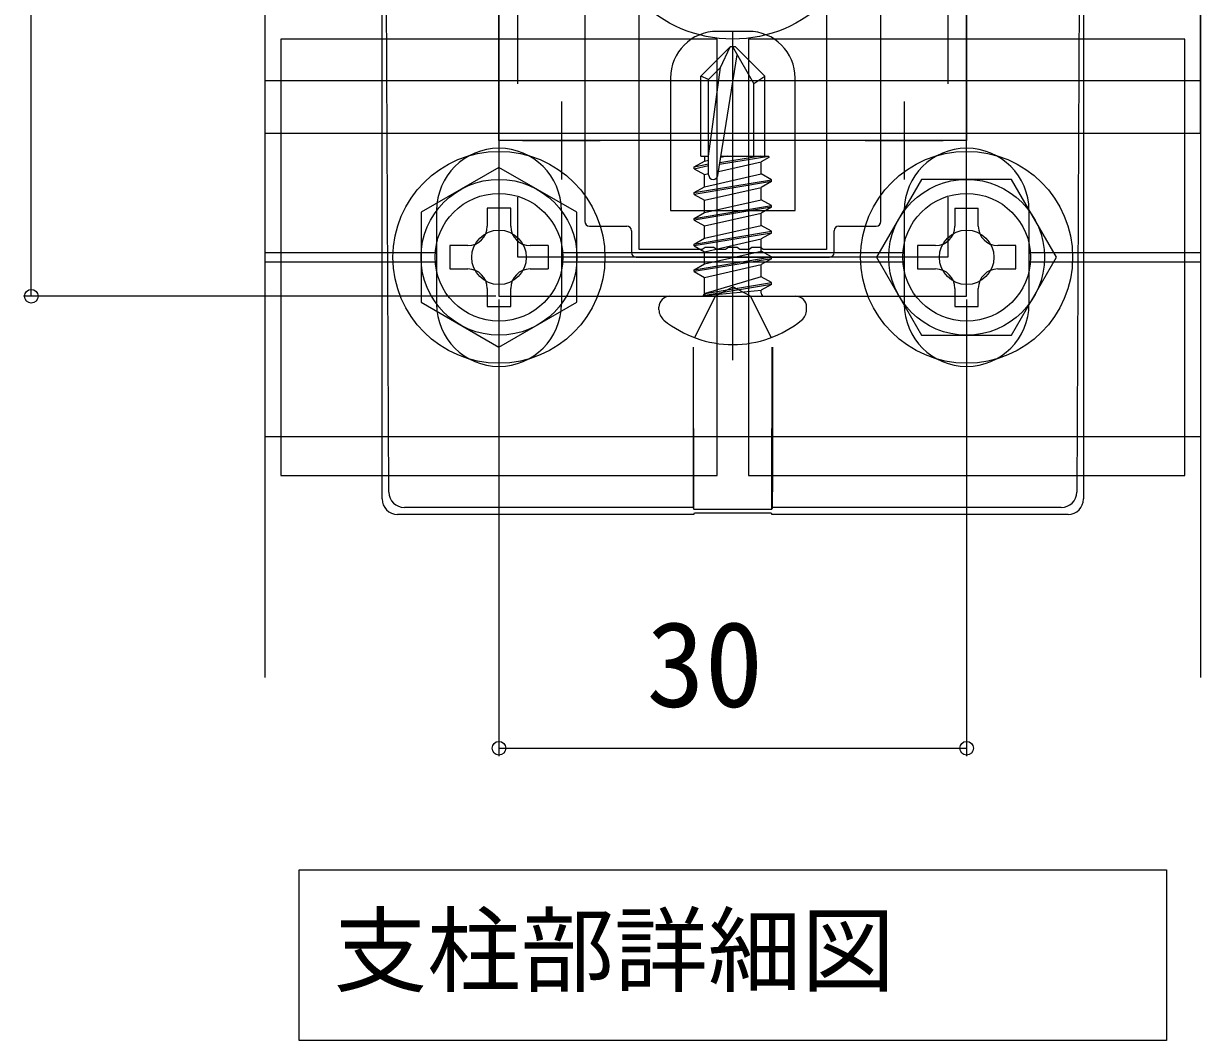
# Model space of a CAD drawing. Units: millimetres, scale not verified. Extents: x -875 to 875, y -1300 to 1294.
# Drawn here: x 381.4 to 532.4, y -28.8 to 101.7 of the extents above; entities that cross this region are included whole.
import ezdxf
from ezdxf.enums import TextEntityAlignment as Align

# ---------------------------------------------------------------- set-up
doc = ezdxf.new("R2010")
doc.units = ezdxf.units.MM
doc.header["$LTSCALE"] = 8
for name, color, linetype in [('0-1_USER1', 3, 'Continuous'), ('0-2_YKK_11', 7, 'Continuous'), ('0-4_YKK_13', 4, 'Continuous'), ('0-5_YKK_D', 6, 'Continuous')]:
    doc.layers.add(name, color=color, linetype=linetype)
doc.styles.add('ＭＳ ゴシック', font='')
doc.styles.get('ＭＳ ゴシック').set_extended_font_data('MS Gothic')

msp = doc.modelspace()

# ---------------------------------------------------------------- linework, layer by layer
at = {"layer": '0-1_USER1'}
msp.add_lwpolyline([(416.708, -20.918), (416.708, -6.918), (528.016, -6.918), (528.016, -28.8), (416.708, -28.8)], close=True, dxfattribs=at)
at = {"layer": '0-2_YKK_11'}
for p, q in [((450.362, 91.707), (450.362, 81.707)), ((494.362, 91.707), (494.362, 81.707)), ((445.362, 86.707), (455.362, 86.707)), ((489.362, 86.707), (499.362, 86.707))]:
    msp.add_line(p, q, dxfattribs=at)
msp.add_lwpolyline([(442.362, 166.707), (442.362, 66.707), (502.362, 66.707), (502.362, 166.707)], close=True, dxfattribs=at)
for points in [[(444.762, 93.974), (444.762, 108.107), (447.362, 110.707), (447.362, 122.707), (444.762, 125.307), (444.762, 139.441)], [(499.962, 139.441), (499.962, 125.307), (497.362, 122.707), (497.362, 110.707), (499.962, 108.107), (499.962, 93.974)], [(499.962, 79.441), (499.962, 71.707), (444.762, 71.707), (444.762, 79.441)]]:
    msp.add_lwpolyline(points, dxfattribs=at)
at = {"layer": '0-4_YKK_13'}
for p, q in [((412.362, 17.767), (412.362, 265.907)), ((532.362, 265.907), (532.362, 17.767)), ((427.362, 40.705), (427.362, 176.707)), ((428.23, 41.58), (427.612, 176.707)), ((517.111, 176.707), (516.494, 41.58)), ((517.362, 176.707), (517.362, 40.705)), ((453.362, 157.108), (453.362, 76.307)), ((491.362, 76.307), (491.362, 157.108)), ((532.362, 87.647), (532.362, 145.426)), ((474.362, 100.707), (470.362, 100.707)), ((472.362, 58.507), (472.362, 100.711)), ((472.012, 98.707), (468.262, 94.957)), ((470.775, 96.056), (472.012, 98.707)), ((472.712, 98.707), (472.012, 98.707)), ((475.062, 94.031), (472.362, 98.707)), ((472.712, 98.707), (476.462, 94.957)), ((470.432, 82.202), (472.94, 97.705)), ((469.262, 84.707), (470.775, 96.056)), ((412.362, 94.407), (532.362, 94.407)), ((468.262, 84.707), (468.262, 94.957)), ((469.262, 94.543), (468.262, 94.957)), ((476.462, 84.707), (476.462, 94.957)), ((412.362, 87.647), (532.362, 87.647)), ((468.262, 84.707), (469.262, 84.707)), ((468.713, 84.707), (468.713, 84.048)), ((476.983, 84.659), (470.659, 83.605)), ((475.859, 84.707), (470.698, 83.847)), ((471.633, 84.707), (470.807, 84.521)), ((470.837, 84.707), (476.462, 84.707)), ((476.983, 84.659), (476.462, 84.707)), ((476.983, 84.659), (476.983, 84.659)), ((476.983, 84.659), (476.983, 84.527)), ((467.418, 83.301), (468.713, 84.048)), ((467.418, 83.301), (469.262, 83.717)), ((467.418, 83.065), (469.262, 83.481)), ((467.418, 83.065), (467.418, 83.301)), ((467.418, 83.065), (468.713, 82.318)), ((468.713, 84.048), (469.262, 84.172)), ((470.516, 82.725), (476.01, 83.965)), ((476.983, 84.527), (476.01, 83.965)), ((476.01, 82.4), (476.01, 83.965)), ((467.418, 80.005), (477.305, 81.653)), ((468.713, 82.318), (469.262, 82.442)), ((468.713, 80.752), (476.01, 82.4)), ((468.713, 80.752), (468.713, 82.318)), ((477.305, 81.653), (476.01, 82.4)), ((477.305, 81.417), (477.305, 81.653)), ((477.305, 81.417), (467.418, 79.769)), ((467.418, 80.005), (468.713, 80.752)), ((468.713, 79.022), (476.01, 80.67)), ((477.305, 81.417), (476.01, 80.67)), ((476.01, 79.104), (476.01, 80.67)), ((467.418, 79.769), (467.418, 80.005)), ((467.418, 79.769), (468.713, 79.022)), ((468.713, 77.457), (476.01, 79.104)), ((468.713, 77.457), (468.713, 79.022)), ((477.305, 78.357), (476.01, 79.104)), ((434.362, 77.707), (434.362, 65.707)), ((443.862, 78.007), (440.862, 78.007)), ((440.862, 78.007), (440.862, 75.707)), ((443.862, 75.707), (443.862, 78.007)), ((450.362, 77.707), (450.362, 65.707)), ((467.418, 76.709), (477.305, 78.357)), ((477.305, 78.122), (467.418, 76.474)), ((467.418, 76.709), (468.713, 77.457)), ((468.713, 75.726), (476.01, 77.374)), ((477.305, 78.122), (476.01, 77.374)), ((476.01, 75.809), (476.01, 77.374)), ((477.305, 78.122), (477.305, 78.357)), ((494.362, 77.707), (494.362, 65.707)), ((500.862, 78.007), (500.862, 75.707)), ((500.862, 78.007), (503.862, 78.007)), ((503.862, 75.707), (503.862, 78.007)), ((510.362, 77.707), (510.362, 65.707)), ((453.962, 75.707), (458.762, 75.707)), ((467.418, 76.474), (467.418, 76.709)), ((467.418, 76.474), (468.713, 75.726)), ((468.713, 74.161), (476.01, 75.809)), ((468.713, 74.161), (468.713, 75.726)), ((477.305, 75.061), (476.01, 75.809)), ((485.962, 75.707), (490.762, 75.707)), ((459.362, 75.108), (459.362, 72.307)), ((467.418, 73.413), (477.305, 75.061)), ((477.305, 74.826), (467.418, 73.178)), ((467.418, 73.413), (468.713, 74.161)), ((468.713, 72.43), (476.01, 74.078)), ((477.305, 74.826), (476.01, 74.078)), ((476.01, 72.513), (476.01, 74.078)), ((477.305, 74.826), (477.305, 75.061)), ((485.362, 72.307), (485.362, 75.108)), ((438.362, 73.207), (436.062, 73.207)), ((448.662, 73.207), (446.362, 73.207)), ((448.662, 73.207), (448.662, 70.207)), ((467.418, 73.178), (467.418, 73.413)), ((467.418, 73.178), (468.713, 72.43)), ((468.713, 70.865), (476.01, 72.513)), ((496.062, 73.207), (496.062, 70.207)), ((498.362, 73.207), (496.062, 73.207)), ((508.662, 73.207), (506.362, 73.207)), ((508.662, 70.207), (508.662, 73.207)), ((412.362, 72.307), (434.362, 72.307)), ((412.362, 71.107), (434.362, 71.107)), ((450.362, 72.307), (494.362, 72.307)), ((450.362, 71.107), (494.362, 71.107)), ((459.962, 71.707), (484.762, 71.707)), ((477.305, 71.53), (467.418, 69.882)), ((468.713, 70.865), (468.713, 72.43)), ((477.305, 71.53), (476.01, 70.783)), ((477.305, 71.53), (477.305, 71.765)), ((510.362, 72.307), (532.362, 72.307)), ((510.362, 71.107), (532.362, 71.107)), ((446.362, 70.207), (448.662, 70.207)), ((467.418, 70.118), (468.713, 70.865)), ((467.418, 69.882), (467.418, 70.118)), ((467.418, 69.882), (468.713, 69.135)), ((468.713, 69.135), (476.01, 70.783)), ((476.01, 69.217), (476.01, 70.783)), ((496.062, 70.207), (498.362, 70.207)), ((506.362, 70.207), (508.662, 70.207)), ((468.713, 67.107), (468.713, 69.135)), ((476.01, 69.217), (468.83, 67.057)), ((468.83, 67.057), (477.305, 68.47)), ((477.305, 68.234), (468.83, 66.822)), ((477.305, 68.234), (476.01, 67.487)), ((477.305, 68.234), (477.305, 68.47)), ((440.862, 67.707), (440.862, 65.407)), ((443.862, 65.407), (443.862, 67.707)), ((464.292, 66.707), (480.432, 66.707)), ((470.111, 66.707), (467.462, 61.393)), ((468.83, 66.822), (476.01, 67.487)), ((468.83, 66.822), (468.83, 67.057)), ((470.111, 66.707), (472.362, 67.904)), ((474.612, 66.707), (472.362, 67.904)), ((474.612, 66.707), (477.262, 61.393)), ((476.01, 67.107), (476.01, 67.487)), ((500.862, 67.707), (500.862, 65.407)), ((440.862, 65.407), (443.862, 65.407)), ((462.892, 64.984), (462.892, 65.307)), ((481.832, 64.984), (481.832, 65.307)), ((467.257, 60.178), (467.257, 41.589)), ((467.36, 39.382), (467.306, 60.161)), ((477.363, 39.382), (477.417, 60.161)), ((477.466, 60.178), (477.466, 41.589)), ((412.362, 48.707), (532.362, 48.707)), ((467.29, 39.592), (430.227, 39.592)), ((467.29, 39.592), (467.36, 39.382)), ((467.36, 39.382), (477.363, 39.382)), ((477.433, 39.592), (477.363, 39.382)), ((514.496, 39.592), (477.433, 39.592)), ((467.362, 38.707), (429.35, 38.707)), ((467.362, 38.707), (467.431, 38.918)), ((467.431, 38.918), (477.292, 38.918)), ((477.292, 38.918), (477.362, 38.707)), ((515.373, 38.707), (477.362, 38.707))]:
    msp.add_line(p, q, dxfattribs=at)
for points in [[(502.362, 146.707), (502.362, 86.707), (442.362, 86.707), (442.362, 146.707)], [(414.362, 43.707), (470.362, 43.707), (470.362, 99.707), (414.362, 99.707)], [(474.362, 43.707), (530.362, 43.707), (530.362, 99.707), (474.362, 99.707)], [(452.362, 77.481), (442.362, 83.254), (432.362, 77.481), (432.362, 65.934), (442.362, 60.16), (452.362, 65.934)], [(496.588, 81.707), (490.815, 71.707), (496.588, 61.707), (508.135, 61.707), (513.909, 71.707), (508.135, 81.707)]]:
    msp.add_lwpolyline(points, close=True, dxfattribs=at)
for points in [[(412.362, 87.647), (412.362, 145.426), (532.362, 145.426)], [(484.506, 106.291), (484.362, 105.9), (484.362, 72.707), (476.278, 72.707), (475.912, 72.947), (474.812, 72.947), (474.445, 72.707), (473.278, 72.707), (472.912, 72.947), (471.812, 72.947), (471.445, 72.707), (470.278, 72.707), (469.912, 72.947), (468.812, 72.947), (468.445, 72.707), (460.362, 72.707), (460.362, 105.9), (460.217, 106.291)], [(469.262, 82.296), (469.262, 94.543), (470.775, 96.056)], [(464.362, 94.707), (464.362, 77.707), (480.362, 77.707), (480.362, 94.707)], [(475.062, 84.707), (475.062, 94.031), (476.462, 94.957)], [(436.062, 73.207), (436.062, 70.207), (438.362, 70.207)], [(467.418, 70.118), (477.305, 71.765), (476.01, 72.513)], [(477.305, 68.234), (477.305, 68.47), (476.01, 69.217)], [(500.862, 65.407), (503.862, 65.407), (503.862, 67.707)]]:
    msp.add_lwpolyline(points, dxfattribs=at)
for centre, radius in [((472.362, 116.707), 17), ((472.362, 116.707), 17), ((442.362, 71.707), 13.6), ((502.362, 71.707), 13.6), ((442.362, 71.707), 10), ((502.362, 71.707), 10), ((442.362, 71.707), 8.2), ((502.362, 71.707), 8.2), ((442.362, 71.707), 3.5), ((502.362, 71.707), 3.5)]:
    msp.add_circle(centre, radius, dxfattribs=at)
for centre, radius, start, end in [((470.362, 94.707), 6, 90.00001, 179.99999), ((474.362, 94.707), 6, 0.00001, 89.99999), ((442.362, 77.707), 8, 0, 180), ((502.362, 77.707), 8, 0, 180), ((469.85, 82.296), 0.589, 180, 270), ((469.85, 82.296), 0.589, 270, 350.8071), ((438.362, 75.707), 2.5, 270, 0), ((446.362, 75.707), 2.5, 180, 270), ((498.362, 75.707), 2.5, 270, 0), ((506.362, 75.707), 2.5, 180, 270), ((438.362, 67.707), 2.5, 0, 90), ((446.362, 67.707), 2.5, 90, 180), ((498.362, 67.707), 2.5, 0, 90), ((506.362, 67.707), 2.5, 90, 180), ((464.292, 65.307), 1.4, 90, 180), ((468.313, 67.107), 0.4, 270, 360), ((476.41, 67.107), 0.4, 180, 270), ((480.432, 65.307), 1.4, 0, 90), ((442.362, 65.707), 8, 180, 0), ((464.615, 64.984), 1.724, 180, 230.87645), ((480.108, 64.984), 1.724, 309.12355, 0), ((502.362, 65.707), 8, 180, 0), ((472.362, 74.507), 14, 230.87645, 270), ((472.362, 74.507), 14, 270, 309.12355), ((430.233, 41.596), 2.004, 180.44387, 269.81844), ((514.49, 41.596), 2.004, 270.18156, 359.55613)]:
    msp.add_arc(centre, radius, start, end, dxfattribs=at)
for centre, major_axis, ratio, start_param, end_param in [((453.962, 76.308), (-0.424, -0.424), 0.999695, 5.4979394, 7.0684312), ((458.762, 75.107), (0.424, 0.424), 0.999695, 5.4979394, 7.0684312), ((485.962, 75.107), (-0.424, 0.424), 0.999695, 5.4979394, 7.0684312), ((490.762, 76.308), (0.424, -0.424), 0.999695, 5.4979394, 7.0684312), ((459.962, 72.308), (-0.424, -0.424), 0.999695, 5.4979394, 7.0684312), ((484.762, 72.308), (0.424, -0.424), 0.999695, 5.4979394, 7.0684312), ((467.292, 41.589), (0, 2), 0.017455, 1.5707963, 3.0892328), ((477.431, 41.589), (0, 2), 0.017455, 3.1939525, 4.712389), ((429.364, 40.719), (0.974, 1.765), 0.991424, 2.0784135, 3.641926), ((515.359, 40.719), (-0.974, 1.765), 0.991424, 2.6412593, 4.2047718)]:
    msp.add_ellipse(centre, major_axis=major_axis, ratio=ratio, start_param=start_param, end_param=end_param, dxfattribs=at)
at = {"layer": '0-5_YKK_D'}
for p, q in [((382.362, 66.707), (382.362, 166.707)), ((441.962, 66.707), (381.362, 66.707)), ((442.362, 66.307), (442.362, 7.707)), ((502.362, 66.307), (502.362, 7.707)), ((442.362, 8.707), (502.362, 8.707))]:
    msp.add_line(p, q, dxfattribs=at)
for centre in [(382.362, 66.707), (442.362, 8.707), (502.362, 8.707)]:
    msp.add_circle(centre, 0.875, dxfattribs=at)

# ---------------------------------------------------------------- texts
at = {"layer": '0-1_USER1', "style": 'ＭＳ ゴシック'}
msp.add_text('支柱部詳細図', height=8.798, dxfattribs=at).set_placement((421.15, -24.264), align=Align.BOTTOM_LEFT)
at = {"layer": '0-5_YKK_D', "style": 'ＭＳ ゴシック'}
msp.add_text('30', height=11, dxfattribs=at).set_placement((461.282, 10.707), align=Align.BOTTOM_LEFT)

doc.saveas('drawing.dxf')
